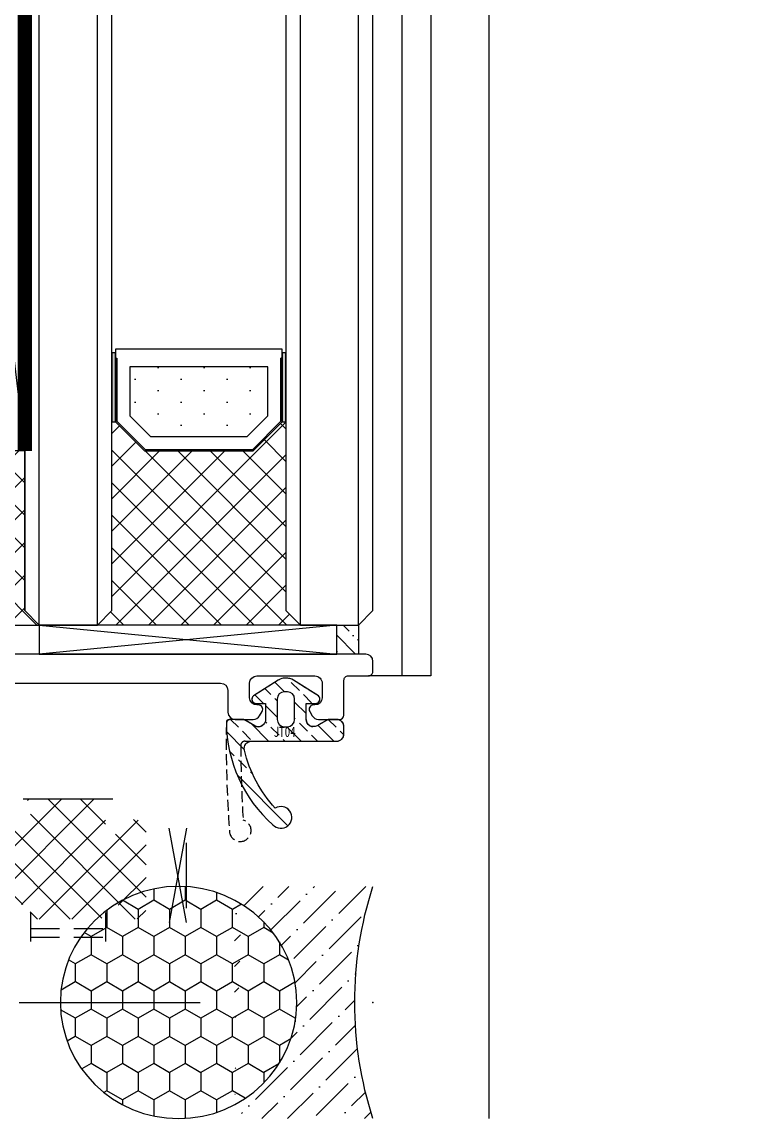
# Model space of a CAD drawing. Extents: x 220580 to 2027826, y -309201 to 71987.
# Drawn here: x 344792.4 to 344842, y -164077.4 to -164001.8 of the extents above; entities that cross this region are included whole.
import ezdxf
from ezdxf.enums import TextEntityAlignment as Align
from ezdxf.xclip import XClip

# ---------------------------------------------------------------- set-up
doc = ezdxf.new("R2010")
doc.units = 0
for name, pattern in [('CENTER', [2, 1.25, -0.25, 0.25, -0.25]), ('DASHED', [0.75, 0.5, -0.25]), ('ZN-DASH', [0.35, 0.25, -0.1])]:
    doc.linetypes.add(name, pattern=pattern)
for name, color, linetype in [('!ZN1-填充-8', 8, 'Continuous'), ('!ZN1-标注-173', 173, 'Continuous'), ('!ZN3-玻璃幕墙-4', 4, 'Continuous'), ('!ZN4-辅助材料-1', 1, 'Continuous'), ('!ZN5-铝材投影-112', 112, 'Continuous'), ('!ZN5-铝材断面-6', 6, 'Continuous'), ('!ZN6-虚线-8', 8, 'ZN-DASH'), ('1辅助材料', 1, 'Continuous'), ('4玻璃幕墙', 4, 'Continuous'), ('Fill', 8, 'Continuous'), ('ZX', 240, 'CENTER')]:
    doc.layers.add(name, color=color, linetype=linetype)
doc.styles.add('黑体', font='simhei.ttf', dxfattribs={"height": 12})
pattern_1 = [(135, (0, 0), (-1.122532015133644, -1.122532015133644), []), (225, (0, 0), (1.122532015133644, -1.122532015133644), [])]

# ---------------------------------------------------------------- blocks, each defined once
blk = doc.blocks.new('16胶缝')
at = {"layer": '!ZN1-填充-8', "ltscale": 0.1}
h = blk.add_hatch(dxfattribs=at)
h.set_pattern_fill('HONEY', color=256, scale=10, style=0)
h.set_pattern_definition([(4.818975183877585e-15, (-19679.56000236233, -11324.37131966545), (1.875, 1.08253175), [1.25, -2.5]), (120, (-19679.56000236233, -11324.37131966545), (-1.874999995903225, 1.082531757095823), [1.249999999999998, -2.499999999999997]), (60.00000000000003, (-19679.56000236233, -11324.37131966545), (4.096775418904741e-09, 2.165063507095822), [-2.499999999999998, 1.249999999999999])])
edge = h.paths.add_edge_path()
edge.add_ellipse((8.000000000182808, 13.40127735032729), major_axis=(-1.852811262691897e-12, -8.148750109612592), ratio=0.9817456533069091, start_angle=0, end_angle=360)
h = blk.add_hatch(dxfattribs=at)
h.set_pattern_fill('ANSI36', color=256, scale=10, style=0)
h.set_pattern_definition([(45.00000000000003, (-19679.575386873, -11324.37131966545), (0.6629126073623883, 2.430679560328756), [3.125, -0.625, 0, -0.625])])
edge = h.paths.add_edge_path()
edge.add_ellipse((8.015384510843433, 13.40127735032729), major_axis=(0.8733517820453444, 8.103544729698486), ratio=0.9813319895029027, start_angle=124.6262873536864, end_angle=247.3977371599691, ccw=False)
edge.add_arc((0.0005942590132690384, 10.19757702908555), 1.197577176534192, 269.97156881858757, 324.48671338471985, ccw=False)
edge.add_line((1.455191522836685e-11, 8.999999999992724), (1.091393642127514e-11, -1.818989403545856e-12))
edge.add_arc((8.000000000015461, -24.92179927315374), 26.17434008740905, 432.2031562990745, 467.7968437009381, ccw=False)
edge.add_line((16.00000000001455, 0), (16.00000000001091, 9.000000000003638))
edge.add_arc((16.00645417175474, 10.22705133927502), 1.227068313314542, 216.5905572920867, 269.6986325029304, ccw=False)
at = {"layer": '!ZN4-辅助材料-1', "color": 1, "ltscale": 0.1}
blk.add_arc((8.000000000014552, -24.92179927313555), 26.17434008739207, 72.20315629866607, 107.7968437013339, dxfattribs=at)
blk.add_ellipse((8.000000000182808, 13.40127735032729), major_axis=(-1.852811262691897e-12, -8.148750109612592), ratio=0.9817456533069091, dxfattribs=at)
blk.add_point((8.000000000014552, 7.275957614183426e-12), dxfattribs=at)
blk = doc.blocks.new('胶缝断面')
at = {"color": 7, "ltscale": 0.1, "extrusion": (0, 0, -1), "zscale": -1, "rotation": 180}
blk.add_blockref('16胶缝', (8, 5.456968210637569e-12), dxfattribs=at)
blk = doc.blocks.new('*U261')
at = {"layer": '!ZN1-填充-8'}
h = blk.add_hatch(dxfattribs=at)
h.set_pattern_fill('ANSI37', color=256, scale=0.5, style=0)
h.set_pattern_definition([(45, (6, 0), (-1.122532015133644, 1.122532015133644), []), (135, (6, 0), (-1.122532015133644, -1.122532015133644), [])])
h.paths.add_polyline_path([(1.029468876367901e-06, 5.00000102652325), (1.029468876367901e-06, 19.00000102652371), (1.000001029469331, 18.00000102652325), (14.00000102946797, 18.00000102652325), (14.00000102946797, 17.75000102652325), (12.00000102946797, 15.75000102652325), (12.00000102946797, 8.250001026523705), (14.00000102946797, 6.250001026523705), (14.00000102946797, 6.000001026523705), (1.000001029469331, 6.000001026523705)])
for points in [[(18.75000205893684, 17.99999999999977), (14.00000205893684, 17.99999999999977), (14.00000205893684, 17.74999999999977), (18.75000205893684, 17.74999999999977)], [(18.75000205893684, 6.249999999999773), (14.00000205893684, 6.249999999999773), (14.00000205893684, 5.999999999999773), (18.75000205893684, 5.999999999999773)]]:
    blk.add_hatch(color=256, dxfattribs=at).paths.add_polyline_path(points)
h = blk.add_hatch(dxfattribs=at)
h.set_pattern_fill('DOTS', color=8, angle=-1.272221872585407e-14, style=0)
h.set_pattern_definition([(0, (6, 0), (0.7937500000000003, 1.5875), [0, -1.5875])])
h.paths.add_polyline_path([(13.00000246392847, 15.33578673215879), (13.00000246392847, 8.664213388665985), (14.4142185169444, 7.24999733565005), (17.80000246392865, 7.24999733565005), (17.80000246392865, 16.74999733565005), (14.41421306741995, 16.74999733565005)])
for p, q in [((2.058937752735801e-06, 22.99999999999977), (511.499991186812, 23.00000000001446)), ((1.029468876367901e-06, 19.00000102946865), (511.4999901573431, 19.00000102948334)), ((1.029468876367901e-06, 4.999999091356358), (511.4999901573431, 4.999999091371048)), ((2.058937752735801e-06, 1.000000120825234), (511.499991186812, 1.000000120839925))]:
    blk.add_line(p, q, dxfattribs=at)
at = {"layer": '!ZN3-玻璃幕墙-4'}
for points in [[(511.499991186812, 24.00000000001446), (1.000002058937753, 23.99999999999977), (2.058937752735801e-06, 22.99999999999977), (2.058937752735801e-06, 18.99999999999977), (1.000002058937753, 17.99999999999977), (511.499991186812, 18.00000000001446)], [(511.4999911868125, 6.000000000014463), (1.000002058937298, 5.999999999999773), (2.058936843241099e-06, 4.999999999999773), (2.058935933746397e-06, 0.9999999999997726), (1.000002058935479, 0), (511.4999911868125, 1.628222855240412e-11)]]:
    blk.add_lwpolyline(points, dxfattribs=at)
at = {"layer": '!ZN4-辅助材料-1'}
for points in [[(1.029468876367901e-06, 5.00000102652325), (1.029468876367901e-06, 19.00000102652371), (1.000001029469331, 18.00000102652325), (14.00000102946797, 18.00000102652325), (14.00000102946797, 17.75000102652325), (12.00000102946797, 15.75000102652325), (12.00000102946797, 8.250001026523705), (12.00000102946797, 8.250001026523705), (14.00000102946797, 6.250001026523705), (14.00000102946797, 6.000001026523705), (1.000001029469331, 6.000001026523705), (1.029468876367901e-06, 5.00000102652325)], [(12.00000205893639, 15.74999993958727), (12.00000205893639, 8.250000060412503), (14.00000205893639, 6.250000060412503), (19.00000205893639, 6.250000060412503), (19.00000205893639, 17.7500000604125), (14.00000205893639, 17.7500000604125)], [(18.75000205893684, 17.99999999999977), (14.00000205893684, 17.99999999999977), (14.00000205893684, 17.74999999999977), (18.75000205893684, 17.74999999999977)], [(13.00000246392847, 15.33578673215879), (13.00000246392847, 8.664213388665985), (14.4142185169444, 7.24999733565005), (17.80000246392865, 7.24999733565005), (17.80000246392865, 16.74999733565005), (14.41421306741995, 16.74999733565005)], [(18.75000205893684, 6.249999999999773), (14.00000205893684, 6.249999999999773), (14.00000205893684, 5.999999999999773), (18.75000205893684, 5.999999999999773)]]:
    blk.add_lwpolyline(points, close=True, dxfattribs=at)
blk.add_lwpolyline([(18.40000141310247, 17.74999853286067), (18.40000141310247, 17.65000006041237), (14.04142182915984, 17.65000006041237), (12.09999785437094, 15.70857608562369), (12.09999785437094, 8.291423709387573), (14.04142303089793, 6.349998532860582), (18.40000205893648, 6.349998532860582), (18.40000205893648, 6.250000060412503), (18.40000205893648, 6.349998532860582)], dxfattribs=at)
at = {"layer": 'Defpoints', "color": 250}
for p in [(2.058935478999047e-06, 24.00000205304696), (1.029468876367901e-06, 17.99999999999977), (1.029468876367901e-06, 5.999999999999773), (12.00000205893639, 6.000001026523705), (2.058935478999047e-06, 0)]:
    blk.add_point(p, dxfattribs=at)
blk = doc.blocks.new('3mm厚胶条')
at = {"layer": 'Fill'}
h = blk.add_hatch(dxfattribs=at)
h.set_pattern_fill('ANSI31', color=256, scale=0.5)
h.set_pattern_definition([(45, (0, 0), (-0.561266007566822, 0.5612660075668221), [])])
edge = h.paths.add_edge_path()
edge.add_arc((0.2041028128980543, 0.2999450176742623), 0.2999999999999999, 269.97594843396644, 359.9999999999428, ccw=False)
edge.add_line((0.2039768791964889, -5.495589357451536e-05), (-0.1960297182595241, 0.0001129584925365634))
edge.add_arc((-0.1958944282921733, 0.3001129279863853), 0.2999999999994757, 179.9999999998145, 269.9741615186586, ccw=False)
edge.add_line((-0.4958944282916491, 0.3001129279873567), (-0.4958944282916491, 1.117701839371875))
edge.add_arc((-0.6248895014257517, 1.11944925264805), 0.1290069081329765, 359.2238984022005, 445.1968088878392)
edge.add_line((-0.6140873217009357, 1.248003113963932), (-0.7258701920472959, 1.242718416928255))
edge.add_arc((-0.70120827268636, 0.7210650220240912), 0.5222360334959714, 92.70672554829426, 167.706725548085)
edge.add_line((-1.211469733614649, 0.8322572707329527), (-1.413063774223701, -2.019711048327736))
edge.add_arc((-2.011045689203393, -1.940889532902905), 0.6031543765377536, 283.80453109835884, 352.4909866261073, ccw=False)
edge.add_arc((-1.711027830958352, -3.236862179037228), 0.7271918305480072, 102.3955841950931, 140.1403428804012)
edge.add_arc((-2.145245422376326, -2.851985073525741), 0.1482028153695781, 146.7831393039712, 273.1825879911093)
edge.add_line((-2.137017486707919, -2.999959313034196), (-1.71632770881115, -2.999959313041472))
edge.add_arc((-1.717147016692408, -2.149202143606091), 0.850757563945867, 270.0551777532911, 332.801971516606)
edge.add_arc((1.052373023609539, -4.487892496981211), 2.802381882953311, 102.32254362635979, 135.9107193443802, ccw=False)
edge.add_line((0.4543032584006141, -1.750072785267548), (0.7693642463018477, -1.638019477992202))
edge.add_arc((0.7819430534270146, -1.711556554814226), 0.0746051476522924, -26.048902378122875, 99.7067255470177, ccw=False)
edge.add_line((0.8489697777949914, -1.744318518685759), (0.8571202825150976, -2.578578965069028))
edge.add_arc((0.6560401093904494, -2.480293073462875), 0.2238154429717819, 272.70672555129545, 333.95109762614885, ccw=False)
edge.add_line((0.6666095034161117, -2.703858814180421), (0.5471460161934374, -2.709506623476045))
edge.add_arc((0.5502084089541724, -2.854926262357902), 0.14545188077832, 91.20641373176511, 274.3491176516054)
edge.add_line((0.5612385415479366, -2.9999593130633), (0.8842308576349751, -2.999959313085128))
edge.add_arc((0.8384245284230651, -2.48709399076403), 0.5149068446189015, 275.1038036520967, 331.8148690466252)
edge.add_line((1.292276837601094, -2.730295841269253), (1.562274669271574, -1.660751750358031))
edge.add_arc((-1.091872237254416, -1.175403957954716), 2.698158312814919, 349.6371633920081, 413.7360953850442)
edge.add_line((0.5041028128980543, 1.000124005621728), (0.5041028128980543, 0.2999450176739629))
at = {"layer": '1辅助材料'}
blk.add_lwpolyline([(0.5041028128980543, 0.2999450176739629, -0.4143365181457246), (0.2039768791964889, -5.495589357451536e-05), (-0.1960297182595241, 0.0001129584925365634, -0.414081483490272), (-0.4958944282916491, 0.3001129279873567), (-0.4958944282916491, 1.117701839371875, 0.3937739410618442), (-0.6140873217009357, 1.248003113963932), (-0.7258701920472959, 1.242718416928255, 0.3394542588623574), (-1.211469733614649, 0.8322572707329527), (-1.413063774223701, -2.019711048327736, -0.309008888142426), (-1.867126868623018, -2.526622044395481, 0.1661979340469599), (-2.269232363552874, -2.770798172481591, 0.6152007887052839), (-2.137017486707919, -2.999959313034196), (-1.71632770881115, -2.999959313041472, 0.2808368407751581), (-0.9604559289327881, -2.538055625416746, -0.1476144348271703), (0.4543032584006141, -1.750072785267548), (0.7693642463018477, -1.638019477992202, -0.6113350585262082), (0.8489697777949914, -1.744318518685759), (0.8571202825150976, -2.578578965069028, -0.27377715356219), (0.6666095034161117, -2.703858814180421), (0.5471460161934374, -2.709506623476045, 1.027808333890914), (0.5612385415479366, -2.9999593130633), (0.8842308576349751, -2.999959313085128, 0.2526260446995272), (1.292276837601094, -2.730295841269253), (1.562274669271574, -1.660751750358031, 0.2872126092258211), (0.5041028128980543, 1.000124005621728), (0.5041028128980543, 0.2999450176739629)], format="xyb", dxfattribs=at)
blk = doc.blocks.new('20250828095116', base_point=(-112701.3450416942, -32061.51196789133))
at = {"layer": '!ZN1-填充-8'}
h = blk.add_hatch(dxfattribs=at)
h.set_pattern_fill('ANSI37', color=256, angle=89.99999999999999, style=0)
h.set_pattern_definition(pattern_1)
h.paths.add_polyline_path([(-112708.3450166754, -32049.51196789337), (-112708.3450166754, -32061.01196789133), (-112708.3450166754, -32061.51196789133), (-112701.3450166754, -32061.51196789133), (-112702.3450166754, -32060.51196789133), (-112702.3450166754, -32049.51196789341)])
at = {"layer": '!ZN1-填充-8', "ltscale": 15}
for p, q in [((-112708.3450166754, -31999.01196683484), (-112702.3450166754, -32049.51196789337)), ((-112702.3450166754, -31999.01196683484), (-112708.3450166756, -32049.51196789337))]:
    blk.add_line(p, q, dxfattribs=at)
at = {"layer": '!ZN4-辅助材料-1', "ltscale": 20, "const_width": 1}
blk.add_lwpolyline([(-112702.3450166754, -32049.51196789337), (-112702.3450166754, -31997.04608892604)], dxfattribs=at)
at = {"layer": '!ZN4-辅助材料-1'}
for points in [[(-112702.3450166754, -31999.01196683484), (-112702.3450166754, -32049.51196789337), (-112708.3450166755, -32049.51196789337), (-112708.3450166755, -31999.01196683484)], [(-112708.3450166754, -32049.51196789337), (-112708.3450166754, -32061.01196789133), (-112708.3450166754, -32061.51196789133), (-112701.3450166754, -32061.51196789133), (-112702.3450166754, -32060.51196789133), (-112702.3450166754, -32049.51196789341)]]:
    blk.add_lwpolyline(points, close=True, dxfattribs=at)
at = {"layer": '!ZN1-标注-173', "ltscale": 50, "extrusion": (0, 0, -1), "zscale": -1, "rotation": 270}
blk.add_blockref('3mm厚胶条', (112705.3450166755, -31997.00786126313), dxfattribs=at)
blk = doc.blocks.new('20250828095135', base_point=(-112732.7450166754, -32047.51196832285))
at = {"layer": '!ZN5-铝材断面-6'}
blk.add_lwpolyline([(-112712.3449913872, -32067.51196602143), (-112712.3449913872, -32065.81196602144, -0.4142135623787779), (-112712.0449913872, -32065.51196602143), (-112688.8449886283, -32065.51196602143, -0.414213562373095), (-112688.3449886283, -32066.01196602143), (-112688.3449886283, -32067.51196602147, 0.4142135623730951), (-112687.8449886283, -32068.01196602147), (-112686.5913987899, -32068.01196602147, 0.2679491924305389), (-112686.158386088, -32067.76196602147), (-112685.9851810072, -32067.46196602147, 0.577350269198918), (-112686.2449886283, -32067.01196602147), (-112686.3449886283, -32067.01196602147, -0.414213562373095), (-112686.8449886283, -32066.51196602147), (-112686.8449886283, -32065.5119660217, -0.4142135623560464), (-112686.3449886284, -32065.0119660217), (-112682.3449886284, -32065.01196602146, -0.4142135623901437), (-112681.8449886283, -32065.51196602146), (-112681.8449886283, -32066.51196602147, -0.414213562373095), (-112682.3449886283, -32067.01196602147), (-112682.4449886284, -32067.01196602147, 0.577350269198918), (-112682.7047962495, -32067.46196602147), (-112682.5315911687, -32067.76196602147, 0.2679491924305389), (-112682.0985784668, -32068.01196602147), (-112680.6449913872, -32068.01196602147, 0.4142135623787779), (-112680.3449913872, -32067.71196602147), (-112680.3449913872, -32065.31196602155, -0.4142135623787779), (-112680.0449913872, -32065.01196602155), (-112678.6449913872, -32065.01196602155, 0.4142135623787779), (-112678.3449913872, -32064.71196602155), (-112678.3449913872, -32064.01196602147, 0.414213562373095), (-112678.8449913872, -32063.51196602147), (-112680.8049669788, -32063.51196602147), (-112710.8449913872, -32063.51196602148, -0.4142135623730951), (-112711.3449913872, -32063.01196602148), (-112711.3449913872, -32024.51196602143, 0.4142135623734228), (-112711.8449913872, -32024.01196602143), (-112712.8449913872, -32024.01196602143, 0.4142135623730951), (-112713.3449913872, -32024.51196602143), (-112713.3449913872, -32067.51196602143, 0.4142135623730951), (-112712.8449913872, -32068.01196602143), (-112712.8449913872, -32068.01196602143, 0.414213562373095)], format="xyb", close=True, dxfattribs=at)
blk = doc.blocks.new('20250828094859', base_point=(-112732.7450166754, -32047.51196832285))
at = {"layer": '!ZN1-填充-8'}
h = blk.add_hatch(dxfattribs=at)
h.set_pattern_fill('ANSI37', color=8, angle=90.00000000000001)
h.set_pattern_definition(pattern_1)
h.paths.add_polyline_path([(-112703.1607797071, -32075.37105796087, 0.4693412598177767), (-112703.7907325481, -32074.92960437454, 0.4772616551268979), (-112704.7577913438, -32075.71196705185), (-112704.7577913438, -32080.97196705174, 0.4770910882801007), (-112703.7911673557, -32081.75442244772, 0.4719103256772501), (-112703.1612024632, -32081.30833068817, -0.9297347899613067), (-112701.9643802245, -32081.30833068817, 0.3930506007189793), (-112701.4657042917, -32081.77196705181), (-112697.279878396, -32081.77196705181, 0.3930506007153051), (-112696.7812024632, -32081.30833068816, -0.9297347899464696), (-112695.5843802245, -32081.30833068816, 0.4719103256673575), (-112694.9544153319, -32081.75442244773, 0.4770910882785173), (-112693.9877913438, -32080.97196705175), (-112693.9877913438, -32075.7119670518, 0.4772616551345985), (-112694.9548501395, -32074.92960437454, 0.469341259815262), (-112695.5848029805, -32075.3710579609, -0.9598614526605848), (-112696.7827913438, -32075.32196705183), (-112696.7827913438, -32074.01196705181, -0.4142135623805389), (-112696.2827913438, -32073.5119670518), (-112702.4627913438, -32073.51196705182, -0.4142135623737843), (-112701.9627913438, -32074.01196705181), (-112701.9627913438, -32075.3219670518, -0.9598614526833716)])
at = {"layer": '!ZN1-填充-8', "ltscale": 15}
for p, q in [((-112735.0949772261, -32033.01196832288), (-112771.3450042032, -32041.01196832288)), ((-112735.0949772261, -32041.51196832288), (-112771.3450042032, -32033.01196832323)), ((-112735.0949772261, -32035.0119724377), (-112735.0949772261, -32041.51196832288))]:
    blk.add_line(p, q, dxfattribs=at)
at = {"layer": '!ZN1-填充-8', "color": 8, "ltscale": 50}
for p, q in [((-112691.2005421576, -32075.51196832494), (-112692.4005421576, -32082.0119670515)), ((-112691.2005421576, -32082.0119670515), (-112692.4005421576, -32075.51196832494))]:
    blk.add_line(p, q, dxfattribs=at)
at = {"layer": '!ZN1-填充-8', "linetype": 'DASHED', "ltscale": 4}
for p, q in [((-112701.9635151577, -32082.4244670518), (-112696.78206753, -32082.4244670518)), ((-112701.9635151577, -32083.01196705181), (-112696.78206753, -32083.01196705181))]:
    blk.add_line(p, q, dxfattribs=at)
for points in [[(-112701.9635151577, -32081.3187039933), (-112701.9635151577, -32083.51196705181)], [(-112696.78206753, -32081.31870399328), (-112696.78206753, -32083.51196705181)]]:
    blk.add_lwpolyline(points, dxfattribs=at)
at = {"layer": '!ZN4-辅助材料-1', "ltscale": 15}
for p, q in [((-112696.2827913438, -32073.5119670518), (-112702.4627913438, -32073.51196705182)), ((-112691.2005421576, -32081.0119670515), (-112691.2005421576, -32076.51196832494))]:
    blk.add_line(p, q, dxfattribs=at)
blk = doc.blocks.new('JT04')
at = {"layer": '!ZN1-填充-8'}
h = blk.add_hatch(dxfattribs=at)
h.set_pattern_fill('ANSI33', color=256, scale=0.5, style=0)
h.set_pattern_definition([(45, (35969.10496391514, 42810.81342373282), (-1.122532015133644, 1.122532015133644), []), (45, (35970.22749641514, 42810.81342373282), (-1.122532015133644, 1.122532015133644), [0.79375, -0.396875])])
edge = h.paths.add_edge_path(flags=16)
edge.add_line((-2.997826040569635, -0.599999999969441), (-1.599999999998545, -0.599999999969441))
edge.add_arc((-1.599999999998545, -0.099999999969441), 0.5, 270, 360)
edge.add_line((-1.099999999998545, -0.09999999996944098), (-1.099999999998545, 0.09999999996944098))
edge.add_arc((-1.599999999998545, 0.099999999969441), 0.5, 0, 90)
edge.add_line((-1.599999999998545, 0.599999999969441), (-2.997826040569635, 0.599999999969441))
edge.add_arc((-2.997826040569635, 0.09999999996944098), 0.5, 90, 180)
edge.add_line((-3.497826040569635, 0.09999999996944098), (-3.497826040569635, -0.09999999996944098))
edge.add_arc((-2.997826040569635, -0.09999999996944098), 0.5, 180, 270)
edge = h.paths.add_edge_path()
edge.add_line((-4.497826040569635, 1.899999999972351), (-4.497826040569635, -3.499997241218807))
edge.add_arc((-3.997826040569635, -3.499997241218807), 0.5, 180, 270)
edge.add_line((-3.997826040569635, -3.999997241218807), (-3.499999999985448, -3.999997241218807))
edge.add_arc((-3.499999999985448, -3.499997241218807), 0.5, 270, 359.9999999966649)
edge.add_line((-2.999999999985448, -3.499997241247911), (-2.999999999949068, -2.903793814824894))
edge.add_line((-2.999999999949068, -2.903793814824894), (-3.431842483201763, -2.148069469156326))
edge.add_arc((-2.997720912142761, -1.899999999972321), 0.49999999999997, 89.99999999997482, 209.7448812976816, ccw=False)
edge.add_line((-2.99772091214254, -1.399999999972351), (-1.900000000023283, -1.399999999972351))
edge.add_line((-1.900000000023283, -1.399999999972351), (-1.900000000001455, -2.044162514503114))
edge.add_arc((-1.59999999999805, -2.044162514503301), 0.3000000000034055, 179.9999999999642, 318.5979371994025)
edge.add_line((-1.374973821948515, -2.242564175772713), (-0.2997101340806694, -0.5321261428034632))
edge.add_arc((-1.146317421122149, 9.195302474903018e-05), 0.9999999999993707, 327.8445545109171, 392.1554444919533)
edge.add_line((-0.2997101248183753, 0.5323100341192912), (-1.374973821948515, 2.242748150529223))
edge.add_arc((-1.59999999999805, 2.044346489259811), 0.3000000000034055, 41.40206280059746, 180.0000000000358)
edge.add_line((-1.900000000001455, 2.044346489259624), (-1.900000000023283, 1.399999999972351))
edge.add_line((-1.900000000023283, 1.399999999972351), (-2.997826040576911, 1.399999999972351))
edge.add_arc((-2.997826040574976, 1.89999999996935), 0.4999999999969984, 150.2551187017316, 269.9999999997783, ccw=False)
edge.add_line((-3.431947611628857, 2.148069469156326), (-2.999999999941792, 2.903977789581404))
edge.add_line((-2.999999999941792, 2.903977789581404), (-3.000000000007276, 3.903977789595956))
edge.add_arc((-3.200000000011642, 3.903977789581404), 0.2000000000043656, 4.168816631996864e-09, 90)
edge.add_line((-3.200000000011642, 4.10397778958577), (-3.20858851599769, 4.103524742822628))
edge.add_arc((-3.132577586258082, -5.41745194656688), 9.521280102031358, 90.4574124157616, 138.4624754208465)
edge.add_arc((-9.74999999984602, 0.3457999073018795), 0.7500000000174953, 132.787543482203, 391.632314705204)
edge.add_arc((-3.015131382602316, -5.930868080755278), 9.036257519631276, 103.4306021034514, 132.4268393888092, ccw=False)
edge.add_arc((-4.997826040569635, 2.371939536835856), 0.5000000000000001, -4.839080247620586e-10, 103.43060210340872, ccw=False)
edge.add_line((-4.497826040569635, 2.371939536831633), (-4.497826040569635, 1.899999999972351))
at = {"layer": '!ZN4-辅助材料-1', "color": 1}
blk.add_lwpolyline([(-4.497826040569635, 1.899999999972351), (-4.497826040569635, -3.499997241218807, 0.4142135623730951), (-3.997826040569635, -3.999997241218807), (-3.499999999985448, -3.999997241218807, 0.4142135623560464), (-2.999999999985448, -3.499997241247911), (-2.999999999949068, -2.903793814824894), (-3.431842483201763, -2.148069469156326, -0.5758670014067166), (-2.99772091214254, -1.399999999972351), (-1.900000000023283, -1.399999999972351), (-1.900000000001455, -2.044162514503114, 0.6911292322205898), (-1.374973821948515, -2.242564175772713), (-0.2997101340806694, -0.5321261428034632, 0.2882140078519263), (-0.2997101248183753, 0.5323100341192912), (-1.374973821948515, 2.242748150529223, 0.6911292322205898), (-1.900000000001455, 2.044346489259624), (-1.900000000023283, 1.399999999972351), (-2.997826040576911, 1.399999999972351, -0.575867001408691), (-3.431947611628857, 2.148069469156326), (-2.999999999941792, 2.903977789581404), (-3.000000000007276, 3.903977789595956, 0.4142135623517843), (-3.200000000011642, 4.10397778958577), (-3.20858851599769, 4.103524742822628, 0.2125796514072897), (-10.25946132736863, 0.8962080792844063, 2.116586426197153), (-9.11142654606374, 0.7391495534830028, -0.1271993843893061), (-5.11395975920459, 2.858265517425025, -0.4846608248026296), (-4.497826040569635, 2.371939536831633), (-4.497826040569635, 1.899999999972351)], format="xyb", dxfattribs=at)
blk.add_lwpolyline([(-2.997826040569635, -0.599999999969441), (-1.599999999998545, -0.599999999969441, 0.4142135623730951), (-1.099999999998545, -0.09999999996944098), (-1.099999999998545, 0.09999999996944098, 0.4142135623730951), (-1.599999999998545, 0.599999999969441), (-2.997826040569635, 0.599999999969441, 0.414213562373095), (-3.497826040569635, 0.09999999996944098), (-3.497826040569635, -0.09999999996944098, 0.414213562373095)], format="xyb", close=True, dxfattribs=at)
at = {"layer": '!ZN6-虚线-8', "color": 8, "linetype": 'ZN-DASH', "ltscale": 3}
blk.add_lwpolyline([(-4.497826040569635, -3.499997241218807, 0.414213562373095), (-3.997826040569635, -3.999997241218807), (-3.499999999985448, -3.999997241218807, 0.4142135623560464), (-2.999999999985448, -3.499997241247911), (-2.999999999949068, -2.903793814824894), (-3.431842483201763, -2.148069469156326, -0.5758670014064798), (-2.99772091214254, -1.399999999972351), (-1.900000000023283, -1.399999999972351), (-1.900000000001455, -2.044162514503114, 0.6911292322202194), (-1.374973821948515, -2.242564175772713), (-0.2997101340806694, -0.5321261428034632, 0.2882140078519262), (-0.2997101248183753, 0.5323100341192912), (-1.374973821948515, 2.242748150529223, 0.6911292322202194), (-1.900000000001455, 2.044346489259624), (-1.900000000023283, 1.399999999972351), (-2.997826040576911, 1.399999999972351, -0.5758670014089116), (-3.431947611628857, 2.148069469156326), (-2.999999999941792, 2.903977789581404), (-3.000000000000909, 3.805018279294927, 0.4094690236021308), (-3.295132414210002, 4.10497878769047, 0.02184746795901643), (-10.65946132737008, 3.896208079284406, 2.016412162439588), (-9.936783406471932, 2.945617394849251, -0.01468687657161582), (-4.798953462444842, 3.114384156088818, -0.4153147078852613), (-4.497826040569635, 2.81438627456464), (-4.497826040569635, 1.899999999972351)], format="xyb", close=True, dxfattribs=at)
at = {"layer": 'Defpoints', "ltscale": 15, "style": '黑体', "width": 0.8}
blk.add_text('JT04', height=0.7000000000000001, rotation=270, dxfattribs=at).set_placement((-4.203098017445882, 0.08595121553355511), align=Align.CENTER)
blk = doc.blocks.new('20200528171243')
at = {"layer": '!ZN1-填充-8', "ltscale": 15}
h = blk.add_hatch(dxfattribs=at)
h.set_pattern_fill('ANSI36', color=256, scale=0.5, style=0)
h.set_pattern_definition([(45, (-2.000001029566192, -29.84549138195871), (0.4209495056751168, 1.543481520808761), [1.984375, -0.396875, 0, -0.396875])])
h.paths.add_polyline_path([(-2.000001029566192, -29.84549138195871), (-9.822542779147625e-11, -29.84549138195871), (-4.729372449219227e-11, -28.34549138195143), (-2.000001029515261, -28.34549138195143)])
at = {"layer": '!ZN3-玻璃幕墙-4', "color": 8, "ltscale": 15}
for p, q in [((-7.275957614183426e-12, -7.845490473220707), (-2.000001029566192, -28.34549138195143)), ((0, -28.34549138195143), (-2.000001029566192, -7.845490473220707))]:
    blk.add_line(p, q, dxfattribs=at)
at = {"layer": '!ZN4-辅助材料-1'}
blk.add_line((-1.209227775689214e-07, -29.84549138195871), (-2.000001029566192, -29.84549138195871), dxfattribs=at)
blk.add_lwpolyline([(-2.000001029566192, -7.845490473220707), (-2.000001029566192, -28.34549138195143), (0, -28.34549138195143), (0, -7.845490473220707)], close=True, dxfattribs=at)
blk = doc.blocks.new('20200306093546', base_point=(29869.44451845904, 42689.60230079947))
at = {"layer": '!ZN1-填充-8'}
h = blk.add_hatch(dxfattribs=at)
h.set_pattern_fill('ANSI36', color=256, angle=-270, style=0)
h.set_pattern_definition([(135, (29867.4444736498, 42689.10230079959), (-3.086963041617522, 0.8418990113502317), [3.96875, -0.79375, 0, -0.79375])])
edge = h.paths.add_edge_path()
edge.add_line((29867.4444736498, 42689.10230079959), (29867.44447369179, 42693.60231268449))
edge.add_arc((29867.9444736498, 42689.10230079959), 0.5, 90, 179.9999995806171, ccw=False)
edge.add_line((29867.9444736498, 42689.60230079959), (29870.9444736498, 42689.60230079959))
edge.add_arc((29870.9444736498, 42690.10230079959), 0.5, 270, 360)
edge.add_line((29871.4444736498, 42690.10230079959), (29871.4444736498, 42693.10230079959))
edge.add_arc((29871.94448594884, 42693.10228850055), 0.500012299189907, 89.99859066865429, 179.9985906686543, ccw=False)
edge.add_arc((29868.26590862396, -498209.810069502), 540903.4123828103, 89.99961034399236, 90.00008701138444)
blk = doc.blocks.new('A$C127fa938')
at = {"layer": '!ZN5-铝材投影-112'}
blk.add_line((62.0000085645006, 497.4999895594046), (62.0000085645006, -17.49999769869464), dxfattribs=at)
blk.add_lwpolyline([(64.0000085644715, 497.4999895594046), (64.0000085644715, -17.49999769869464), (59.70003385278687, -17.49999769869464)], dxfattribs=at)
at = {"layer": '!ZN1-填充-8', "ltscale": 50}
blk.add_blockref('20250828095116', (36.99998354575655, -13.99999956847023), dxfattribs=at)
at = {"layer": '!ZN1-填充-8', "ltscale": 15, "extrusion": (0, 0, -1), "xscale": -1, "zscale": -1, "rotation": 270}
blk.add_blockref('20200528171243', (-29.15449307253584, -13.99999769912392), dxfattribs=at)
at = {"layer": '!ZN1-标注-173', "ltscale": 15, "rotation": 90}
blk.add_blockref('20200306093546', (-31.00000000005821, 1.99999999996362), dxfattribs=at)
at = {"layer": '!ZN3-玻璃幕墙-4', "rotation": 90}
blk.add_blockref('*U261', (60.00000856451516, -14.00000162740616), dxfattribs=at)
at = {"layer": '!ZN4-辅助材料-1', "extrusion": (0, 0, -1), "xscale": -1, "zscale": -1, "rotation": 270}
blk.add_blockref('JT04', (-53.9999873341003, -17.49999872880289), dxfattribs=at)
at = {"layer": '!ZN5-铝材断面-6', "ltscale": 50}
for name in ['20250828095135', '20250828094859']:
    blk.add_blockref(name, (5.600008564520977, 0), dxfattribs=at)
blk = doc.blocks.new('20250829153746')
at = {"layer": '!ZN5-铝材投影-112'}
blk.add_line((477.9367487661075, 1847.499989525764), (477.9367487661075, 1302.000000086962), dxfattribs=at)
at = {"layer": 'ZX', "ltscale": 10}
blk.add_line((325.5367516524857, 1309.999999966356), (459.936751652509, 1309.999999966356), dxfattribs=at)
at = {"layer": '!ZN4-辅助材料-1', "rotation": 270}
blk.add_blockref('胶缝断面', (469.9367516524508, 1310.000000087166), dxfattribs=at)
at = {"layer": '4玻璃幕墙', "ltscale": 50}
blk.add_blockref('A$C127fa938', (409.9367430880084, 1349.999999966356), dxfattribs=at)

msp = doc.modelspace()

# ---------------------------------------------------------------- block references
at = {"ltscale": 30}
ref = msp.add_blockref('20250829153746', (344346.6925931339, -165379.3509701566), dxfattribs=at)
XClip(ref).set_block_clipping_path([(-6706.94258576812, -2293.633735209296), (3746.931750655698, 16818.278519261716)])

doc.saveas('drawing.dxf')
